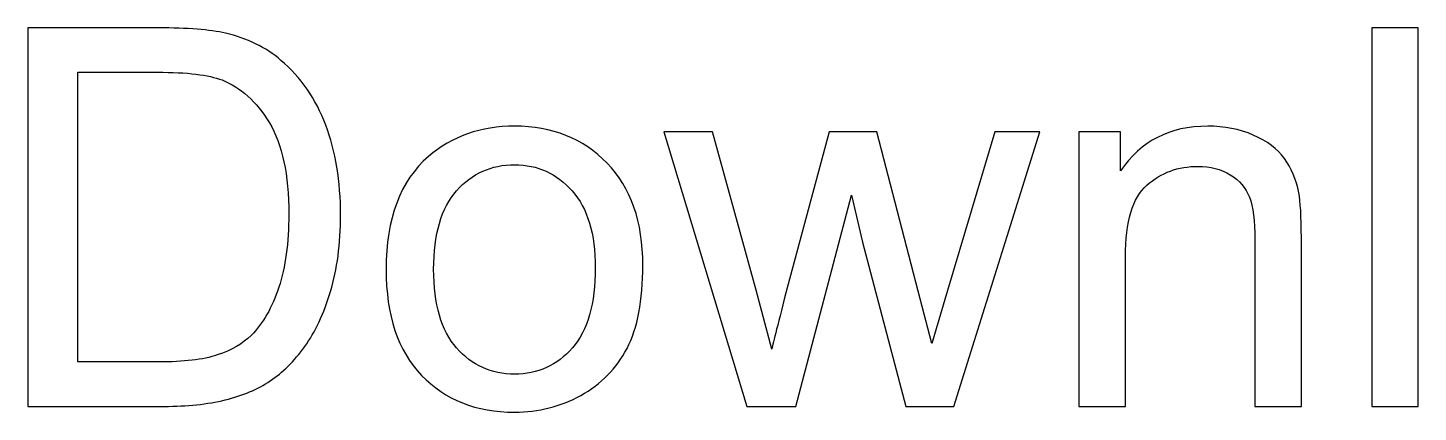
# Model space of a CAD drawing. Header units: millimetres. Extents: x -757 to 1128, y -558 to 127.
# Drawn here: x 92.8 to 208, y -557.7 to -525.9 of the extents above; entities that cross this region are included whole.
import ezdxf

# ---------------------------------------------------------------- set-up
doc = ezdxf.new("R2010")
doc.units = ezdxf.units.MM
doc.header["$MEASUREMENT"] = 0
doc.layers.add('Layer 1', color=7, linetype='Continuous')

msp = doc.modelspace()

# ---------------------------------------------------------------- linework, layer by layer
at = {"layer": 'Layer 1', "color": 250}
for points, knots in [([(92.7731, -557.258), (92.7731, -557.258), (92.7731, -525.9162), (92.7731, -525.9162), (92.7731, -525.9162), (92.7731, -525.9162), (103.5705, -525.9162), (103.5705, -525.9162), (103.5705, -525.9162), (106.0072, -525.9162), (107.8676, -526.0622), (109.1516, -526.3613), (109.1516, -526.3613), (110.9463, -526.7771), (112.4784, -527.5286), (113.7478, -528.6083), (113.7478, -528.6083), (115.4039, -530.0091), (116.6369, -531.7892), (117.454, -533.9633), (117.454, -533.9633), (118.2784, -536.1373), (118.6869, -538.6251), (118.6869, -541.4193), (118.6869, -541.4193), (118.6869, -543.7977), (118.4097, -545.9061), (117.8552, -547.7446), (117.8552, -547.7446), (117.3007, -549.5831), (116.5858, -551.1078), (115.7176, -552.3116), (115.7176, -552.3116), (114.8421, -553.5154), (113.8937, -554.4638), (112.8577, -555.1496), (112.8577, -555.1496), (111.8291, -555.8427), (110.5815, -556.3679), (109.1224, -556.7254), (109.1224, -556.7254), (107.656, -557.0829), (105.978, -557.258), (104.0812, -557.258), (104.0812, -557.258), (104.0812, -557.258), (92.7731, -557.258), (92.7731, -557.258)], [0, 0, 0, 0, 0.07692308, 0.07692308, 0.07692308, 0.07692308, 0.15384615, 0.15384615, 0.15384615, 0.15384615, 0.23076923, 0.23076923, 0.23076923, 0.23076923, 0.30769231, 0.30769231, 0.30769231, 0.30769231, 0.38461538, 0.38461538, 0.38461538, 0.38461538, 0.46153846, 0.46153846, 0.46153846, 0.46153846, 0.53846154, 0.53846154, 0.53846154, 0.53846154, 0.61538462, 0.61538462, 0.61538462, 0.61538462, 0.69230769, 0.69230769, 0.69230769, 0.69230769, 0.76923077, 0.76923077, 0.76923077, 0.76923077, 0.84615385, 0.84615385, 0.84615385, 0.84615385, 1, 1, 1, 1]), ([(204.118, -557.258), (204.118, -557.258), (204.118, -525.9162), (204.118, -525.9162), (204.118, -525.9162), (204.118, -525.9162), (207.9701, -525.9162), (207.9701, -525.9162), (207.9701, -525.9162), (207.9701, -525.9162), (207.9701, -557.258), (207.9701, -557.258), (207.9701, -557.258), (207.9701, -557.258), (204.118, -557.258), (204.118, -557.258)], [0, 0, 0, 0, 0.2, 0.2, 0.2, 0.2, 0.4, 0.4, 0.4, 0.4, 0.6, 0.6, 0.6, 0.6, 1, 1, 1, 1]), ([(96.9315, -553.581), (96.9315, -553.581), (103.6143, -553.581), (103.6143, -553.581), (103.6143, -553.581), (105.6789, -553.581), (107.2985, -553.3913), (108.4731, -553.0047), (108.4731, -553.0047), (109.6477, -552.618), (110.5815, -552.0781), (111.2819, -551.3778), (111.2819, -551.3778), (112.2595, -550.3929), (113.0255, -549.0651), (113.5727, -547.4017), (113.5727, -547.4017), (114.1199, -545.7383), (114.3971, -543.7247), (114.3971, -541.3537), (114.3971, -541.3537), (114.3971, -538.0707), (113.8572, -535.5464), (112.7848, -533.7809), (112.7848, -533.7809), (111.7123, -532.0153), (110.4064, -530.8335), (108.8671, -530.2352), (108.8671, -530.2352), (107.7581, -529.8048), (105.9707, -529.5932), (103.5048, -529.5932), (103.5048, -529.5932), (103.5048, -529.5932), (96.9315, -529.5932), (96.9315, -529.5932), (96.9315, -529.5932), (96.9315, -529.5932), (96.9315, -553.581), (96.9315, -553.581)], [0, 0, 0, 0, 0.09090909, 0.09090909, 0.09090909, 0.09090909, 0.18181818, 0.18181818, 0.18181818, 0.18181818, 0.27272727, 0.27272727, 0.27272727, 0.27272727, 0.36363636, 0.36363636, 0.36363636, 0.36363636, 0.45454545, 0.45454545, 0.45454545, 0.45454545, 0.54545455, 0.54545455, 0.54545455, 0.54545455, 0.63636364, 0.63636364, 0.63636364, 0.63636364, 0.72727273, 0.72727273, 0.72727273, 0.72727273, 0.81818182, 0.81818182, 0.81818182, 0.81818182, 1, 1, 1, 1]), ([(122.4587, -545.8988), (122.4587, -541.7039), (123.626, -538.5959), (125.9679, -536.5751), (125.9679, -536.5751), (127.9158, -534.8971), (130.3015, -534.0581), (133.1102, -534.0581), (133.1102, -534.0581), (136.2255, -534.0581), (138.7789, -535.0795), (140.7633, -537.1222), (140.7633, -537.1222), (142.7404, -539.1577), (143.7326, -541.9811), (143.7326, -545.5778), (143.7326, -545.5778), (143.7326, -548.496), (143.2949, -550.7868), (142.4194, -552.4575), (142.4194, -552.4575), (141.5439, -554.1282), (140.2672, -555.4268), (138.5892, -556.3533), (138.5892, -556.3533), (136.9185, -557.2799), (135.0873, -557.7395), (133.1102, -557.7395), (133.1102, -557.7395), (129.9294, -557.7395), (127.3613, -556.7254), (125.3988, -554.69), (125.3988, -554.69), (123.4363, -552.6545), (122.4587, -549.7217), (122.4587, -545.8988)], [0, 0, 0, 0, 0.1, 0.1, 0.1, 0.1, 0.2, 0.2, 0.2, 0.2, 0.3, 0.3, 0.3, 0.3, 0.4, 0.4, 0.4, 0.4, 0.5, 0.5, 0.5, 0.5, 0.6, 0.6, 0.6, 0.6, 0.7, 0.7, 0.7, 0.7, 0.8, 0.8, 0.8, 0.8, 1, 1, 1, 1]), ([(179.8602, -557.258), (179.8602, -557.258), (179.8602, -534.5396), (179.8602, -534.5396), (179.8602, -534.5396), (179.8602, -534.5396), (183.3183, -534.5396), (183.3183, -534.5396), (183.3183, -534.5396), (183.3183, -534.5396), (183.3183, -537.7642), (183.3183, -537.7642), (183.3183, -537.7642), (184.9817, -535.291), (187.3893, -534.0581), (190.5337, -534.0581), (190.5337, -534.0581), (191.9052, -534.0581), (193.1601, -534.3061), (194.3055, -534.7949), (194.3055, -534.7949), (195.4509, -535.2838), (196.3117, -535.9331), (196.8808, -536.7283), (196.8808, -536.7283), (197.4499, -537.5235), (197.8511, -538.4719), (198.0773, -539.5663), (198.0773, -539.5663), (198.2159, -540.2812), (198.2888, -541.5288), (198.2888, -543.3089), (198.2888, -543.3089), (198.2888, -543.3089), (198.2888, -557.258), (198.2888, -557.258), (198.2888, -557.258), (198.2888, -557.258), (194.4368, -557.258), (194.4368, -557.258), (194.4368, -557.258), (194.4368, -557.258), (194.4368, -543.4548), (194.4368, -543.4548), (194.4368, -543.4548), (194.4368, -541.8862), (194.2909, -540.7117), (193.9918, -539.9383), (193.9918, -539.9383), (193.6926, -539.165), (193.1601, -538.5449), (192.4013, -538.078), (192.4013, -538.078), (191.6426, -537.6183), (190.7452, -537.3849), (189.7239, -537.3849), (189.7239, -537.3849), (188.0896, -537.3849), (186.6816, -537.9029), (185.4924, -538.9461), (185.4924, -538.9461), (184.3032, -539.9821), (183.7123, -541.9592), (183.7123, -544.8628), (183.7123, -544.8628), (183.7123, -544.8628), (183.7123, -557.258), (183.7123, -557.258), (183.7123, -557.258), (183.7123, -557.258), (179.8602, -557.258), (179.8602, -557.258)], [0, 0, 0, 0, 0.05263158, 0.05263158, 0.05263158, 0.05263158, 0.10526316, 0.10526316, 0.10526316, 0.10526316, 0.15789474, 0.15789474, 0.15789474, 0.15789474, 0.21052632, 0.21052632, 0.21052632, 0.21052632, 0.26315789, 0.26315789, 0.26315789, 0.26315789, 0.31578947, 0.31578947, 0.31578947, 0.31578947, 0.36842105, 0.36842105, 0.36842105, 0.36842105, 0.42105263, 0.42105263, 0.42105263, 0.42105263, 0.47368421, 0.47368421, 0.47368421, 0.47368421, 0.52631579, 0.52631579, 0.52631579, 0.52631579, 0.57894737, 0.57894737, 0.57894737, 0.57894737, 0.63157895, 0.63157895, 0.63157895, 0.63157895, 0.68421053, 0.68421053, 0.68421053, 0.68421053, 0.73684211, 0.73684211, 0.73684211, 0.73684211, 0.78947368, 0.78947368, 0.78947368, 0.78947368, 0.84210526, 0.84210526, 0.84210526, 0.84210526, 0.89473684, 0.89473684, 0.89473684, 0.89473684, 1, 1, 1, 1]), ([(152.3341, -557.258), (152.3341, -557.258), (145.4689, -534.5396), (145.4689, -534.5396), (145.4689, -534.5396), (145.4689, -534.5396), (149.4961, -534.5396), (149.4961, -534.5396), (149.4961, -534.5396), (149.4961, -534.5396), (153.122, -547.6497), (153.122, -547.6497), (153.122, -547.6497), (153.122, -547.6497), (154.406, -552.5305), (154.406, -552.5305), (154.406, -552.5305), (154.4571, -552.2897), (154.851, -550.7285), (155.5806, -547.8467), (155.5806, -547.8467), (155.5806, -547.8467), (159.1773, -534.5396), (159.1773, -534.5396), (159.1773, -534.5396), (159.1773, -534.5396), (163.1242, -534.5396), (163.1242, -534.5396), (163.1242, -534.5396), (163.1242, -534.5396), (166.5458, -547.73), (166.5458, -547.73), (166.5458, -547.73), (166.5458, -547.73), (167.662, -552.0563), (167.662, -552.0563), (167.662, -552.0563), (167.662, -552.0563), (168.968, -547.6716), (168.968, -547.6716), (168.968, -547.6716), (168.968, -547.6716), (172.893, -534.5396), (172.893, -534.5396), (172.893, -534.5396), (172.893, -534.5396), (176.6356, -534.5396), (176.6356, -534.5396), (176.6356, -534.5396), (176.6356, -534.5396), (169.5078, -557.258), (169.5078, -557.258), (169.5078, -557.258), (169.5078, -557.258), (165.5244, -557.258), (165.5244, -557.258), (165.5244, -557.258), (165.5244, -557.258), (161.9204, -543.6664), (161.9204, -543.6664), (161.9204, -543.6664), (161.9204, -543.6664), (161.0085, -539.7778), (161.0085, -539.7778), (161.0085, -539.7778), (161.0085, -539.7778), (156.4123, -557.258), (156.4123, -557.258), (156.4123, -557.258), (156.4123, -557.258), (152.3341, -557.258), (152.3341, -557.258)], [0, 0, 0, 0, 0.05263158, 0.05263158, 0.05263158, 0.05263158, 0.10526316, 0.10526316, 0.10526316, 0.10526316, 0.15789474, 0.15789474, 0.15789474, 0.15789474, 0.21052632, 0.21052632, 0.21052632, 0.21052632, 0.26315789, 0.26315789, 0.26315789, 0.26315789, 0.31578947, 0.31578947, 0.31578947, 0.31578947, 0.36842105, 0.36842105, 0.36842105, 0.36842105, 0.42105263, 0.42105263, 0.42105263, 0.42105263, 0.47368421, 0.47368421, 0.47368421, 0.47368421, 0.52631579, 0.52631579, 0.52631579, 0.52631579, 0.57894737, 0.57894737, 0.57894737, 0.57894737, 0.63157895, 0.63157895, 0.63157895, 0.63157895, 0.68421053, 0.68421053, 0.68421053, 0.68421053, 0.73684211, 0.73684211, 0.73684211, 0.73684211, 0.78947368, 0.78947368, 0.78947368, 0.78947368, 0.84210526, 0.84210526, 0.84210526, 0.84210526, 0.89473684, 0.89473684, 0.89473684, 0.89473684, 1, 1, 1, 1]), ([(126.3983, -545.9061), (126.3983, -548.8097), (127.033, -550.9838), (128.3025, -552.421), (128.3025, -552.421), (129.5792, -553.8656), (131.1769, -554.5878), (133.1102, -554.5878), (133.1102, -554.5878), (135.0217, -554.5878), (136.6121, -553.8656), (137.8888, -552.4137), (137.8888, -552.4137), (139.1583, -550.9619), (139.793, -548.7514), (139.793, -545.7821), (139.793, -545.7821), (139.793, -542.9806), (139.151, -540.8576), (137.8743, -539.4203), (137.8743, -539.4203), (136.5975, -537.9758), (135.0071, -537.2536), (133.1102, -537.2536), (133.1102, -537.2536), (131.1769, -537.2536), (129.5792, -537.9685), (128.3025, -539.4057), (128.3025, -539.4057), (127.033, -540.843), (126.3983, -543.0098), (126.3983, -545.9061)], [0, 0, 0, 0, 0.11111111, 0.11111111, 0.11111111, 0.11111111, 0.22222222, 0.22222222, 0.22222222, 0.22222222, 0.33333333, 0.33333333, 0.33333333, 0.33333333, 0.44444444, 0.44444444, 0.44444444, 0.44444444, 0.55555556, 0.55555556, 0.55555556, 0.55555556, 0.66666667, 0.66666667, 0.66666667, 0.66666667, 0.77777778, 0.77777778, 0.77777778, 0.77777778, 1, 1, 1, 1])]:
    msp.add_open_spline(points, degree=3, knots=knots, dxfattribs=at)

doc.saveas('drawing.dxf')
